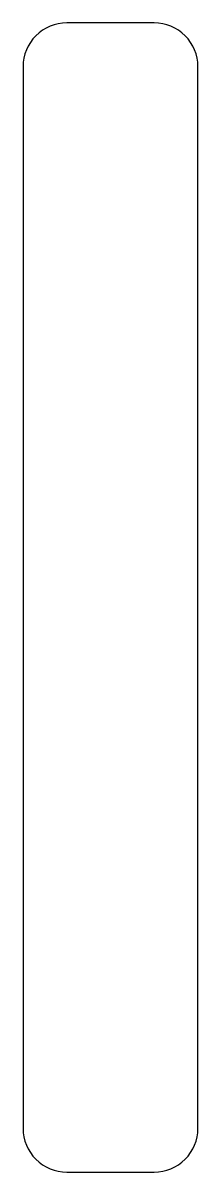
# Model space of a CAD drawing. Header units: millimetres. Extents: x -7 to 9, y -4 to 101.
import ezdxf

# ---------------------------------------------------------------- set-up
doc = ezdxf.new("R2010")
doc.units = ezdxf.units.MM
doc.layers.get('0').update_dxf_attribs({"linetype": 'CONTINUOUS'})

msp = doc.modelspace()

# ---------------------------------------------------------------- linework, layer by layer
msp.add_lwpolyline([(-7, 97.33), (-7, 0, 0.414214), (-3, -4), (5, -4, 0.414214), (9, 0), (9, 97.33, 0.414214), (5, 101.33), (-3, 101.33, 0.414214)], format="xyb", close=True)

doc.saveas('drawing.dxf')
